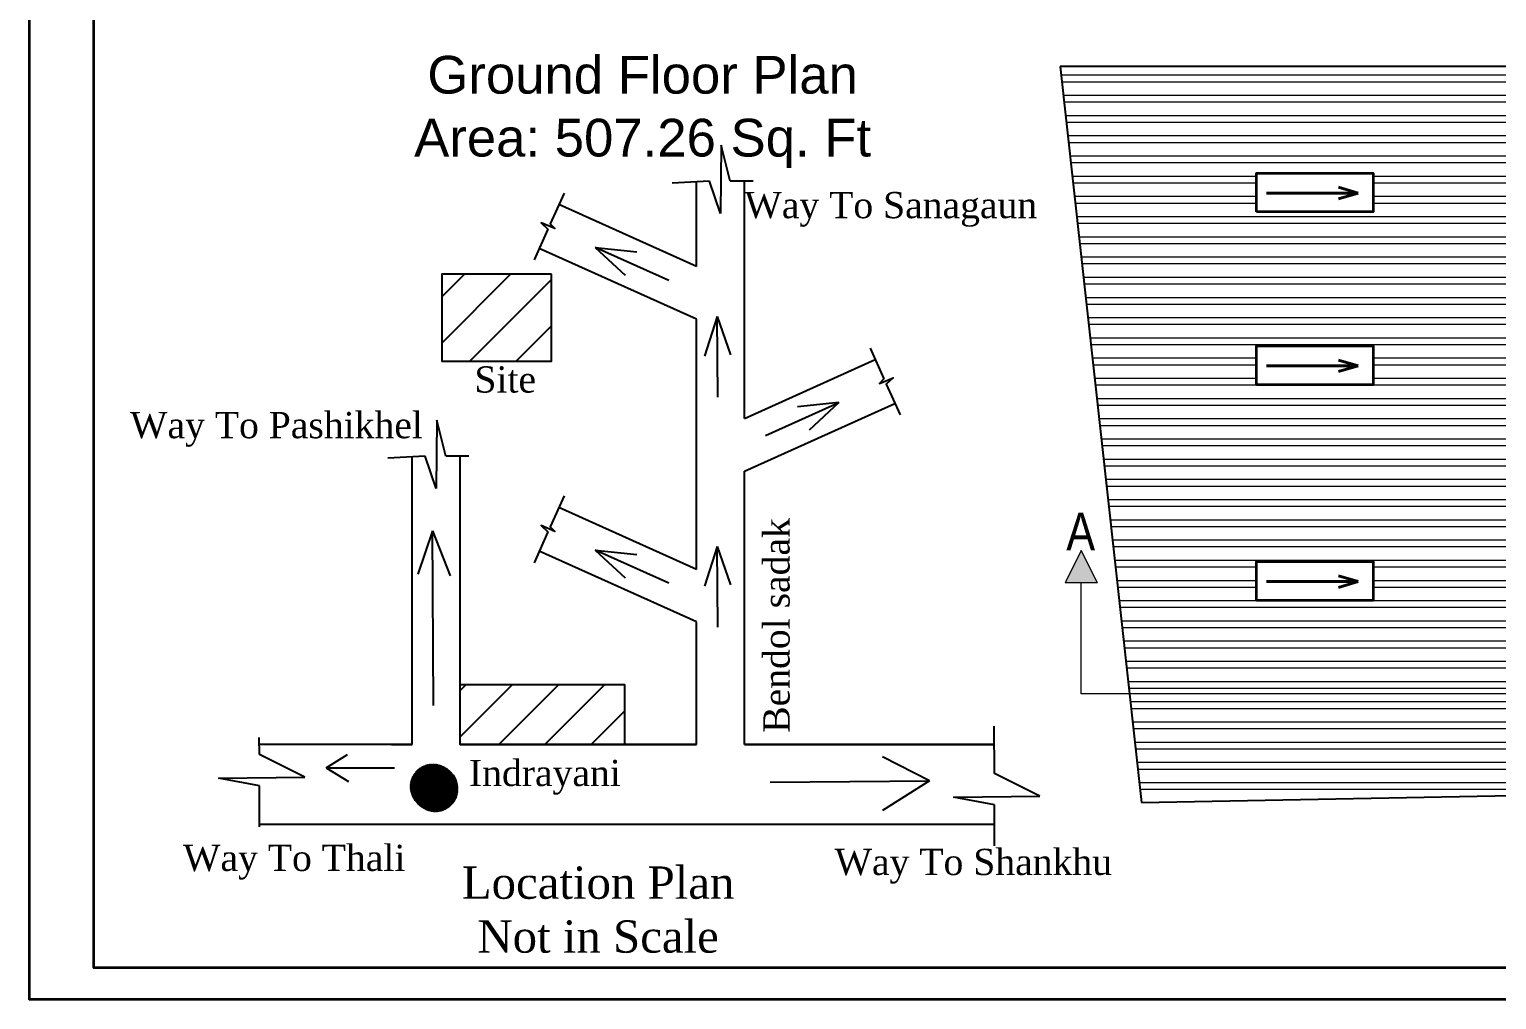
# Model space of a CAD drawing. Header units: inches. Extents: x 392906 to 410488, y -52747 to -40742.
# Drawn here: x 398538 to 399083, y -52747 to -52387 of the extents above; entities that cross this region are included whole.
import ezdxf

# ---------------------------------------------------------------- set-up
doc = ezdxf.new("R2010")
doc.units = ezdxf.units.IN
doc.header["$LTSCALE"] = 2
doc.header["$MEASUREMENT"] = 0
doc.linetypes.add('DASHED2', pattern=[0.375, 0.25, -0.125])
doc.layers.get('0').update_dxf_attribs({"linetype": 'CONTINUOUS'})
for name, color, linetype, lineweight in [('A_Title Text', 105, 'CONTINUOUS', 60), ('DIM_LINE', 173, 'CONTINUOUS', 20), ('door', 20, 'CONTINUOUS', 35), ('DW-SEC', 24, 'CONTINUOUS', 25), ('river', 7, 'DASHED2', 25), ('WALL - A', 1, 'CONTINUOUS', 40)]:
    doc.layers.add(name, color=color, linetype=linetype, lineweight=lineweight)
doc.layers.add('Normal Wall', color=7, linetype='CONTINUOUS', lineweight=35, true_color=0xffaf89)
doc.layers.add('WAll', color=20, linetype='CONTINUOUS')
doc.styles.add('14 INCH', font='times.ttf', dxfattribs={"height": 14})
doc.styles.get("Standard").update_dxf_attribs({"font": 'ARIALN.TTF'})

msp = doc.modelspace()

# ---------------------------------------------------------------- hatches: boundary and pattern name
at = {"linetype": 'ByBlock', "lineweight": 5}
msp.add_hatch(color=7, dxfattribs=at).paths.add_polyline_path([(398928.5, -52580.04), (398934.5, -52592.04), (398922.5, -52592.04)])
at = {"layer": 'A_Title Text'}
h = msp.add_hatch(dxfattribs=at)
h.set_pattern_fill('ANSI31', color=256, scale=0.97055)
h.set_pattern_definition([(45, (365172.66448, -39369.95213), (-0.0857853204, 0.0857853204), [])])
h.paths.add_polyline_path([(398679.93, -52668.02, 1), (398696.8, -52668.02, 1)])
at = {"layer": 'DIM_LINE'}
h = msp.add_hatch(dxfattribs=at)
h.set_pattern_fill('ANSI32', color=256, scale=20, angle=135)
h.set_pattern_definition([(180, (2759.807, -1601.074), (-4e-16, -7.5), []), (180, (2757.307, -1598.574), (-4e-16, -7.5), [])])
h.paths.add_polyline_path([(399312.1, -52528.69), (399090.1, -52528.69), (399090.1, -52400.37), (398920.71, -52400.37), (398946.4, -52633.21), (399312.1, -52633.21)])
h.paths.add_polyline_path([(398993.51, -52518.5), (398993.51, -52504.05), (399036.84, -52504.05), (399036.84, -52518.5)], flags=16)
h.paths.add_polyline_path([(398993.51, -52584.13), (399036.84, -52584.13), (399036.84, -52598.58), (398993.51, -52598.58)], flags=16)
h.paths.add_polyline_path([(398993.51, -52454.39), (398993.51, -52439.94), (399036.84, -52439.94), (399036.84, -52454.39)], flags=16)
h.paths.add_polyline_path([(399117.31, -52584.13), (399160.64, -52584.13), (399160.64, -52598.58), (399117.31, -52598.58)], flags=16)
h.paths.add_polyline_path([(399221.97, -52584.13), (399265.29, -52584.13), (399265.29, -52598.58), (399221.97, -52598.58)], flags=16)
h.paths.add_polyline_path([(399312.1, -52633.21), (398946.4, -52633.21), (398950.85, -52673.54), (399312.1, -52666.54)])
h.paths.add_polyline_path([(399342.1, -52498.69), (399120.1, -52498.69), (399120.1, -52400.37), (399090.1, -52400.37), (399090.1, -52528.69), (399312.1, -52528.69), (399312.1, -52633.21), (399342.1, -52633.21)])
h.paths.add_polyline_path([(399342.1, -52633.21), (399312.1, -52633.21), (399312.1, -52666.54), (399342.1, -52665.96)])
at = {"layer": 'DW-SEC'}
h = msp.add_hatch(dxfattribs=at)
h.set_pattern_fill('ANSI31', color=256, scale=97.055011)
h.set_pattern_definition([(45, (365162.381, -39158.692), (-8.578532, 8.578532), [])])
h.paths.add_polyline_path([(398691.12, -52509.78), (398731.85, -52509.78), (398731.85, -52477.47), (398691.12, -52477.47)])
h = msp.add_hatch(dxfattribs=at)
h.set_pattern_fill('ANSI31', color=256, scale=97.055011)
h.set_pattern_definition([(45, (365172.664, -39369.952), (-8.578532, 8.578532), [])])
h.paths.add_polyline_path([(398698.01, -52629.67), (398698.01, -52651.94), (398759, -52651.94), (398759, -52629.67)])

# ---------------------------------------------------------------- linework, layer by layer
at = {"ltscale": 0.5}
for p, q in [((399120.1, -52400.37), (398920.71, -52400.37)), ((398920.71, -52400.37), (398950.85, -52673.54)), ((398950.85, -52673.54), (399342.1, -52665.96))]:
    msp.add_line(p, q, dxfattribs=at)
at = {"color": 7, "linetype": 'ByBlock', "lineweight": 5}
for p, q in [((398928.5, -52580.04), (398922.5, -52592.04)), ((398934.5, -52592.04), (398928.5, -52580.04)), ((398934.5, -52592.04), (398922.5, -52592.04)), ((398928.5, -52633.21), (398928.5, -52592.04)), ((399353.94, -52633.21), (398928.5, -52633.21))]:
    msp.add_line(p, q, dxfattribs=at)
at = {"layer": 'DIM_LINE'}
for points in [[(399036.84, -52454.39), (399036.84, -52439.94), (398993.51, -52439.94), (398993.51, -52454.39)], [(399036.84, -52518.5), (399036.84, -52504.05), (398993.51, -52504.05), (398993.51, -52518.5)], [(399036.84, -52598.58), (399036.84, -52584.13), (398993.51, -52584.13), (398993.51, -52598.58)]]:
    msp.add_lwpolyline(points, close=True, dxfattribs=at)
at = {"layer": 'door', "ltscale": 0.5}
for points in [[(398993.51, -52454.39), (398993.51, -52439.94), (399036.84, -52439.94), (399036.84, -52454.39)], [(398993.51, -52518.5), (398993.51, -52504.05), (399036.84, -52504.05), (399036.84, -52518.5)], [(398993.51, -52598.58), (398993.51, -52584.13), (399036.84, -52584.13), (399036.84, -52598.58)]]:
    msp.add_lwpolyline(points, close=True, dxfattribs=at)
at = {"layer": 'Normal Wall'}
for points in [[(398538.1, -51996.12), (399596.11, -51996.12), (399596.11, -52746.65), (398538.1, -52746.65)], [(398538.1, -51996.12), (399596.11, -51996.12), (399596.11, -52746.65), (398538.1, -52746.65)], [(399584.2, -52008.03), (398561.92, -52008.03), (398561.92, -52734.74), (399584.2, -52734.74)], [(399584.2, -52008.03), (398561.92, -52008.03), (398561.92, -52734.74), (399584.2, -52734.74)]]:
    msp.add_lwpolyline(points, close=True, dxfattribs=at)
at = {"layer": 'river', "color": 1, "linetype": 'Continuous', "ltscale": 10}
for p, q in [((398794.81, -52429.63), (398794.56, -52454.99)), ((398798.15, -52442.99), (398794.81, -52429.63)), ((398790.48, -52442.99), (398776.62, -52443.73)), ((398785.66, -52474.62), (398785.66, -52442.99)), ((398794.56, -52454.99), (398790.48, -52442.99)), ((398806.68, -52442.99), (398798.15, -52442.99)), ((398803.47, -52531.02), (398803.47, -52442.99)), ((398785.66, -52474.62), (398734.62, -52451.66)), ((398785.66, -52494.16), (398727.31, -52467.9)), ((398775.38, -52479.81), (398748.12, -52467.55)), ((398748.12, -52467.55), (398763.49, -52469.14)), ((398748.12, -52467.55), (398759.17, -52477.78)), ((398785.66, -52586.99), (398785.66, -52494.16)), ((398793.32, -52493.23), (398788.62, -52507.95)), ((398793.64, -52523.12), (398793.32, -52493.23)), ((398793.32, -52493.23), (398798.27, -52507.46)), ((398803.47, -52531.02), (398852.03, -52509.17)), ((398811.27, -52537.32), (398838.53, -52525.06)), ((398838.53, -52525.06), (398823.16, -52526.65)), ((398838.53, -52525.06), (398827.48, -52535.29)), ((398803.47, -52550.55), (398859.34, -52525.41)), ((398689.35, -52531.58), (398689.11, -52556.94)), ((398692.69, -52544.94), (398689.35, -52531.58)), ((398685.02, -52544.94), (398671.17, -52545.68)), ((398680.2, -52651.94), (398680.2, -52544.94)), ((398689.11, -52556.94), (398685.02, -52544.94)), ((398701.23, -52544.94), (398692.69, -52544.94)), ((398698.01, -52651.94), (398698.01, -52544.94)), ((398803.47, -52651.94), (398803.47, -52550.55)), ((398785.66, -52586.99), (398734.62, -52564.02)), ((398687.75, -52572.65), (398682.3, -52588.73)), ((398688.12, -52637.47), (398687.75, -52572.65)), ((398687.75, -52572.65), (398694.3, -52589.35)), ((398793.32, -52578.55), (398788.62, -52593.27)), ((398793.64, -52608.44), (398793.32, -52578.55)), ((398793.32, -52578.55), (398798.27, -52592.77)), ((398785.66, -52606.52), (398727.31, -52580.27)), ((398775.38, -52592.18), (398748.12, -52579.91)), ((398748.12, -52579.91), (398763.49, -52581.5)), ((398748.12, -52579.91), (398759.17, -52590.14)), ((398785.66, -52651.94), (398785.66, -52606.52)), ((398623.47, -52655.7), (398623.44, -52649.4)), ((398896.26, -52662.7), (398896.13, -52645.14)), ((398680.2, -52651.94), (398623.44, -52651.94)), ((398640.29, -52664.12), (398623.47, -52655.7)), ((398648.21, -52660.65), (398656.12, -52655.7)), ((398672.54, -52651.94), (398680.2, -52651.94)), ((398698.01, -52651.94), (398785.66, -52651.94)), ((398785.66, -52651.94), (398698.01, -52651.94)), ((398803.47, -52651.94), (398896.18, -52651.94)), ((398896.18, -52651.94), (398803.47, -52651.94)), ((398648.21, -52660.65), (398656.49, -52665.72)), ((398648.21, -52660.65), (398673.56, -52660.65)), ((398872.18, -52665.42), (398854.74, -52656.52)), ((398608.25, -52664.49), (398640.29, -52664.12)), ((398623.47, -52667.33), (398608.25, -52664.49)), ((398813.05, -52665.92), (398872.18, -52665.42)), ((398872.18, -52665.42), (398854.74, -52676.43)), ((398913.08, -52671.11), (398896.26, -52662.7)), ((398623.47, -52682.55), (398623.47, -52667.33)), ((398881.04, -52671.49), (398913.08, -52671.11)), ((398896.26, -52674.33), (398881.04, -52671.49)), ((398896.26, -52689.55), (398896.26, -52674.33)), ((398896.26, -52681.63), (398623.47, -52681.63))]:
    msp.add_line(p, q, dxfattribs=at)
for points in [[(398736.53, -52447.41), (398731.41, -52458.8), (398733.08, -52460.55), (398728.01, -52458.4), (398730.53, -52460.74), (398725.4, -52472.15)], [(398850.12, -52504.92), (398855.24, -52516.31), (398853.57, -52518.06), (398858.64, -52515.91), (398856.12, -52518.25), (398861.25, -52529.66)], [(398736.53, -52559.77), (398731.41, -52571.16), (398733.08, -52572.92), (398728.01, -52570.76), (398730.53, -52573.1), (398725.4, -52584.52)]]:
    msp.add_lwpolyline(points, dxfattribs=at)
msp.add_lwpolyline([(398759, -52651.94), (398698.01, -52651.94), (398698.01, -52629.67), (398759, -52629.67)], close=True, dxfattribs=at)
msp.add_circle((398688.36, -52668.02), 8.43, dxfattribs=at)
at = {"layer": 'WAll'}
msp.add_lwpolyline([(398731.85, -52477.47), (398691.12, -52477.47), (398691.12, -52509.78), (398731.85, -52509.78)], close=True, dxfattribs=at)
at = {"layer": 'WALL - A'}
for p, q in [((398997.27, -52447.36), (399031.25, -52447.36)), ((399031.25, -52447.36), (399023.95, -52445.23)), ((399031.25, -52447.36), (399023.95, -52449.48)), ((398997.27, -52511.47), (399031.25, -52511.47)), ((399031.25, -52511.47), (399023.95, -52509.35)), ((399031.25, -52511.47), (399023.95, -52513.6)), ((399031.25, -52591.55), (399023.95, -52589.42)), ((398997.27, -52591.55), (399031.25, -52591.55)), ((399031.25, -52591.55), (399023.95, -52593.67))]:
    msp.add_line(p, q, dxfattribs=at)

# ---------------------------------------------------------------- texts
at = {"color": 7, "linetype": 'ByBlock', "lineweight": 5}
for s, insert, char_height, width, attachment_point in [('{\\fArial CE|b0|i0|c238|p34;Ground Floor Plan\\PArea: \\fArial CE|b0|i0|c0|p34;507.26\\fArial CE|b0|i0|c238|p34; Sq. Ft}', (398765.7, -52417.26), 14, 235.547, 5), ('A', (398933.62, -52565.93), 14, 26.5803, 3), ('{\\fTimes New Roman|b0|i0|c0|p18;Location Plan\\PNot in Scale}', (398749.17, -52713.31), 12, 235.547, 5)]:
    msp.add_mtext(s, dxfattribs=dict(at, insert=insert, char_height=char_height, width=width, attachment_point=attachment_point))
at = {"layer": 'river', "color": 7, "linetype": 'Continuous', "ltscale": 10, "width": 164.5182, "style": '14 INCH'}
for s, insert, char_height, attachment_point in [('Way To Sanagaun', (398803.47, -52446.96), 9.7389, 1), ('Site', (398726.15, -52511.66), 9.739, 3), ('Way To Pashikhel', (398575.49, -52528.6), 9.7389, 1), ('Indrayani', (398701.25, -52657.67), 9.739, 1), ('Way To Thali', (398595.15, -52689.17), 9.7389, 1), ('Way To Shankhu', (398836.94, -52690.67), 9.7389, 1)]:
    msp.add_mtext(s, dxfattribs=dict(at, insert=insert, char_height=char_height, attachment_point=attachment_point))
at = {"layer": 'river', "color": 7, "linetype": 'Continuous', "ltscale": 10, "insert": (398810.5, -52647.65), "char_height": 9.7389, "width": 119.9383, "attachment_point": 1, "rotation": 90, "style": '14 INCH'}
msp.add_mtext('Bendol sadak', dxfattribs=at)

doc.saveas('drawing.dxf')
